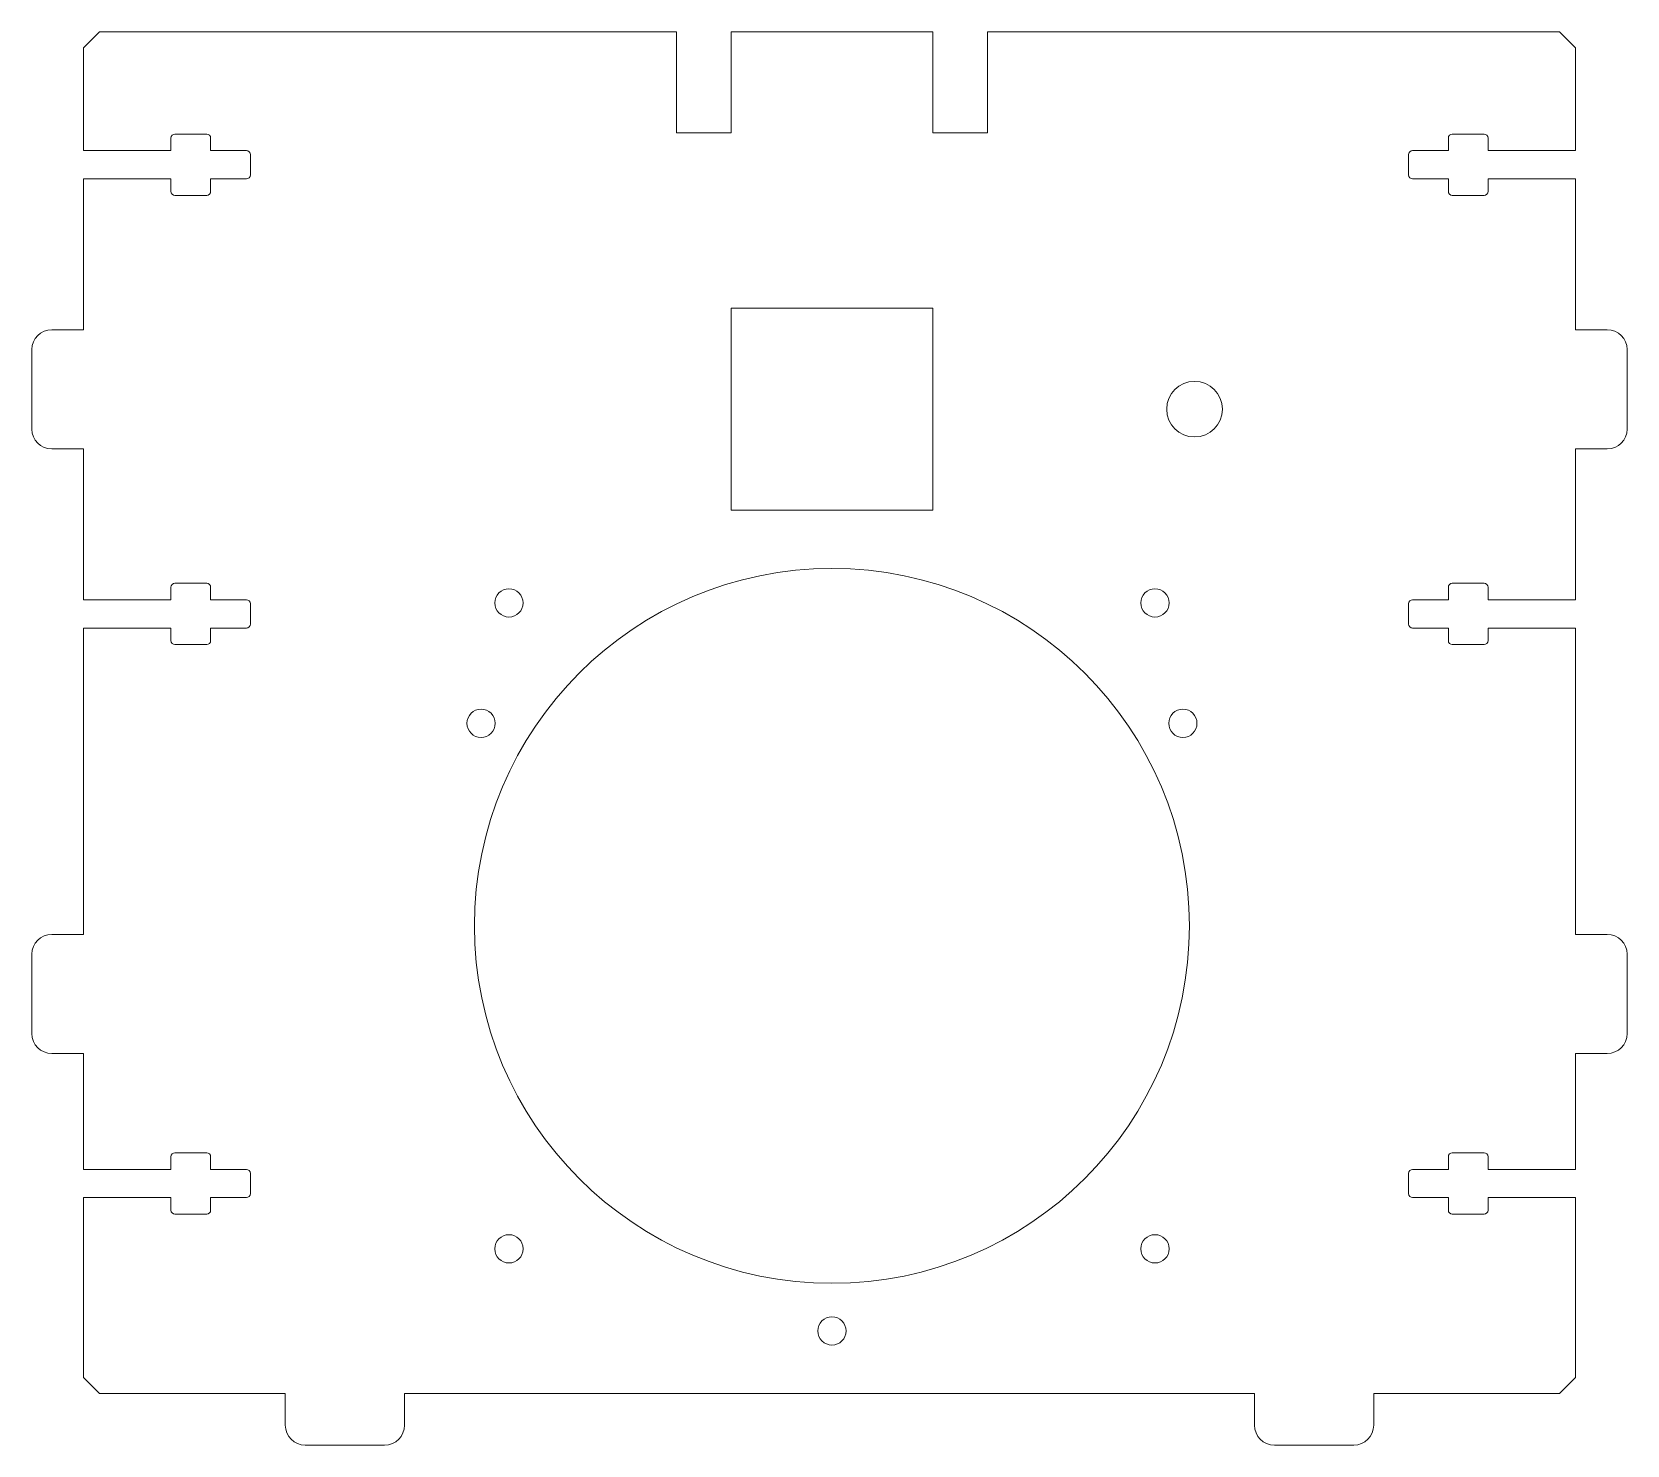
# Model space of a CAD drawing. Header units: millimetres. Extents: x -7 to 194, y -7 to 171.
import ezdxf

# ---------------------------------------------------------------- set-up
doc = ezdxf.new("R2010")
doc.units = ezdxf.units.MM

msp = doc.modelspace()

# ---------------------------------------------------------------- linework, layer by layer
at = {"color": 7, "linetype": 'Continuous', "lineweight": 15}
for p, q in [((2, 171.42), (0, 169.42)), ((74.65, 171.42), (2, 171.42)), ((74.65, 171.42), (74.65, 158.72)), ((81.51, 158.72), (81.51, 171.42)), ((106.91, 171.42), (81.51, 171.42)), ((106.91, 171.42), (106.91, 158.72)), ((113.77, 158.72), (113.77, 171.42)), ((185.8, 171.42), (113.77, 171.42)), ((187.8, 169.42), (185.8, 171.42)), ((0, 169.42), (0, 156.47)), ((187.8, 156.47), (187.8, 169.42)), ((74.65, 158.72), (81.51, 158.72)), ((106.91, 158.72), (113.77, 158.72)), ((11, 158.06), (11, 156.47)), ((15.5, 158.56), (11.5, 158.56)), ((16, 156.47), (16, 158.06)), ((171.8, 158.06), (171.8, 156.47)), ((176.3, 158.56), (172.3, 158.56)), ((176.8, 156.47), (176.8, 158.06)), ((11, 156.47), (0, 156.47)), ((20.5, 156.47), (16, 156.47)), ((21, 153.42), (21, 155.97)), ((166.8, 155.97), (166.8, 153.42)), ((171.8, 156.47), (167.3, 156.47)), ((187.8, 156.47), (176.8, 156.47)), ((0, 152.92), (0, 133.92)), ((0, 152.92), (11, 152.92)), ((11, 152.92), (11, 151.34)), ((16, 151.34), (16, 152.92)), ((16, 152.92), (20.5, 152.92)), ((167.3, 152.92), (171.8, 152.92)), ((171.8, 151.34), (171.8, 152.92)), ((176.8, 151.34), (176.8, 152.92)), ((176.8, 152.92), (187.8, 152.92)), ((187.8, 133.92), (187.8, 152.92)), ((11.5, 150.84), (15.5, 150.84)), ((172.3, 150.84), (176.3, 150.84)), ((106.91, 136.62), (81.51, 136.62)), ((81.51, 136.62), (81.51, 111.22)), ((106.91, 111.22), (106.91, 136.62)), ((0, 133.92), (-4, 133.92)), ((191.8, 133.92), (187.8, 133.92)), ((-6.5, 131.42), (-6.5, 121.42)), ((194.3, 121.42), (194.3, 131.42)), ((-4, 118.92), (0, 118.92)), ((0, 118.92), (0, 99.92)), ((187.8, 118.92), (191.8, 118.92)), ((187.8, 99.92), (187.8, 118.92)), ((81.51, 111.22), (106.91, 111.22)), ((11, 101.5), (11, 99.92)), ((15.5, 102), (11.5, 102)), ((16, 99.92), (16, 101.5)), ((171.8, 101.5), (171.8, 99.92)), ((176.3, 102), (172.3, 102)), ((176.8, 99.92), (176.8, 101.5)), ((11, 99.92), (0, 99.92)), ((20.5, 99.92), (16, 99.92)), ((21, 96.87), (21, 99.42)), ((166.8, 99.42), (166.8, 96.87)), ((171.8, 99.92), (167.3, 99.92)), ((187.8, 99.92), (176.8, 99.92)), ((0, 96.37), (0, 57.8)), ((0, 96.37), (11, 96.37)), ((11, 96.37), (11, 94.78)), ((16, 94.78), (16, 96.37)), ((16, 96.37), (20.5, 96.37)), ((167.3, 96.37), (171.8, 96.37)), ((171.8, 96.37), (171.8, 94.78)), ((176.8, 94.78), (176.8, 96.37)), ((176.8, 96.37), (187.8, 96.37)), ((187.8, 57.8), (187.8, 96.37)), ((11.5, 94.28), (15.5, 94.28)), ((172.3, 94.28), (176.3, 94.28)), ((0, 57.8), (-4, 57.8)), ((191.8, 57.8), (187.8, 57.8)), ((-6.5, 55.3), (-6.5, 45.3)), ((194.3, 45.3), (194.3, 55.3)), ((-4, 42.8), (0, 42.8)), ((0, 42.8), (0, 28.21)), ((187.8, 42.8), (191.8, 42.8)), ((187.8, 28.21), (187.8, 42.8)), ((15.5, 30.3), (11.5, 30.3)), ((176.3, 30.3), (172.3, 30.3)), ((11, 28.21), (0, 28.21)), ((11, 29.8), (11, 28.21)), ((16, 28.21), (16, 29.8)), ((20.5, 28.21), (16, 28.21)), ((171.8, 28.21), (167.3, 28.21)), ((171.8, 29.8), (171.8, 28.21)), ((176.8, 28.21), (176.8, 29.8)), ((187.8, 28.21), (176.8, 28.21)), ((21, 25.16), (21, 27.71)), ((166.8, 27.71), (166.8, 25.16)), ((0, 24.66), (0, 2)), ((0, 24.66), (11, 24.66)), ((11, 24.66), (11, 23.08)), ((16, 23.08), (16, 24.66)), ((16, 24.66), (20.5, 24.66)), ((167.3, 24.66), (171.8, 24.66)), ((171.8, 24.66), (171.8, 23.08)), ((176.8, 23.08), (176.8, 24.66)), ((176.8, 24.66), (187.8, 24.66)), ((187.8, 2), (187.8, 24.66)), ((11.5, 22.58), (15.5, 22.58)), ((172.3, 22.58), (176.3, 22.58)), ((0, 2), (2, 0)), ((2, 0), (25.4, 0)), ((25.4, 0), (25.4, -4)), ((40.4, 0), (147.4, 0)), ((40.4, -4), (40.4, 0)), ((147.4, 0), (147.4, -4)), ((162.4, 0), (185.8, 0)), ((162.4, -4), (162.4, 0)), ((185.8, 0), (187.8, 2)), ((27.9, -6.5), (37.9, -6.5)), ((149.9, -6.5), (159.9, -6.5))]:
    msp.add_line(p, q, dxfattribs=at)
for centre, radius in [((139.85, 123.92), 3.5), ((94.21, 58.87), 45), ((53.55, 99.53), 1.78), ((134.87, 99.53), 1.78), ((50.04, 84.37), 1.78), ((138.38, 84.37), 1.78), ((53.55, 18.21), 1.78), ((134.87, 18.21), 1.78), ((94.21, 7.87), 1.78)]:
    msp.add_circle(centre, radius, dxfattribs=at)
for centre, radius, start, end in [((11.5, 158.06), 0.5, 90, 180), ((15.5, 158.06), 0.5, 0, 90), ((172.3, 158.06), 0.5, 90, 180), ((176.3, 158.06), 0.5, 0, 90), ((20.5, 155.97), 0.5, 0, 90), ((167.3, 155.97), 0.5, 90, 180), ((20.5, 153.42), 0.5, 270, 0), ((167.3, 153.42), 0.5, 180, 270), ((11.5, 151.34), 0.5, 180, 270), ((15.5, 151.34), 0.5, 270, 0), ((172.3, 151.34), 0.5, 180, 270), ((176.3, 151.34), 0.5, 270, 0), ((-4, 131.42), 2.5, 90, 180), ((191.8, 131.42), 2.5, 0, 90), ((-4, 121.42), 2.5, 180, 270), ((191.8, 121.42), 2.5, 270, 0), ((11.5, 101.5), 0.5, 90, 180), ((15.5, 101.5), 0.5, 0, 90), ((172.3, 101.5), 0.5, 90, 180), ((176.3, 101.5), 0.5, 0, 90), ((20.5, 99.42), 0.5, 0, 90), ((167.3, 99.42), 0.5, 90, 180), ((20.5, 96.87), 0.5, 270, 360), ((167.3, 96.87), 0.5, 180, 270), ((11.5, 94.78), 0.5, 180, 270), ((15.5, 94.78), 0.5, 270, 0), ((172.3, 94.78), 0.5, 180, 270), ((176.3, 94.78), 0.5, 270, 360), ((-4, 55.3), 2.5, 90, 180), ((191.8, 55.3), 2.5, 0, 90), ((-4, 45.3), 2.5, 180, 270), ((191.8, 45.3), 2.5, 270, 0), ((11.5, 29.8), 0.5, 90, 180), ((15.5, 29.8), 0.5, 0, 90), ((172.3, 29.8), 0.5, 90, 180), ((176.3, 29.8), 0.5, 0, 90), ((20.5, 27.71), 0.5, 0, 90), ((167.3, 27.71), 0.5, 90, 180), ((20.5, 25.16), 0.5, 270, 0), ((167.3, 25.16), 0.5, 180, 270), ((11.5, 23.08), 0.5, 180, 270), ((15.5, 23.08), 0.5, 270, 0), ((172.3, 23.08), 0.5, 180, 270), ((176.3, 23.08), 0.5, 270, 360), ((27.9, -4), 2.5, 180, 270), ((37.9, -4), 2.5, 270, 0), ((149.9, -4), 2.5, 180, 270), ((159.9, -4), 2.5, 270, 0)]:
    msp.add_arc(centre, radius, start, end, dxfattribs=at)

doc.saveas('drawing.dxf')
